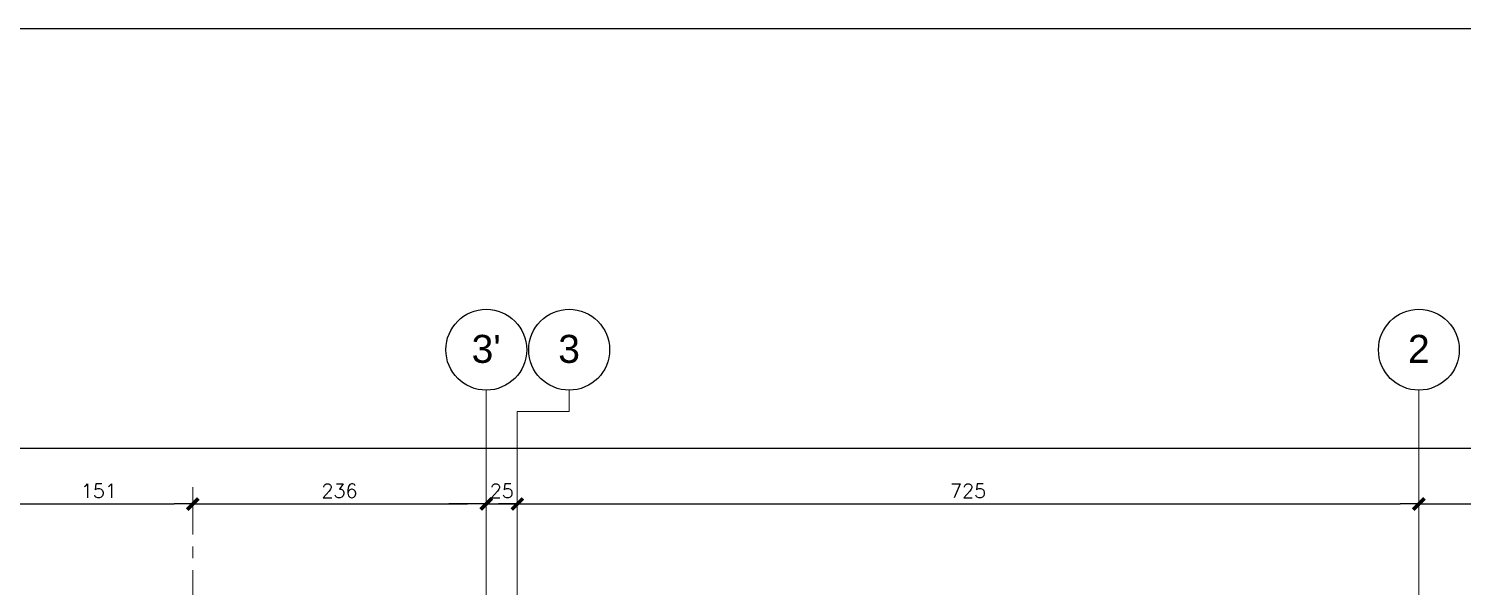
# Model space of a CAD drawing. Extents: x -58 to 5689, y 66 to 4123.
# Drawn here: x 542 to 1695, y 3675 to 4123 of the extents above; entities that cross this region are included whole.
import ezdxf
from ezdxf.xclip import XClip

# ---------------------------------------------------------------- set-up
doc = ezdxf.new("R2010")
doc.units = 0
doc.header["$LTSCALE"] = 30
doc.header["$MEASUREMENT"] = 0
doc.header["$XCLIPFRAME"] = 0
doc.linetypes.add("EJEF-F'$0$Grid Line", pattern=[2.2225, 1.27, -0.3175, 0.3175, -0.3175])
doc.layers.get('0').update_dxf_attribs({"linetype": 'CONTINUOUS'})
doc.layers.add("EJEF-F'$0$RLA-COTAS1", color=2, linetype='CONTINUOUS')
doc.layers.add('RLA-FORMATO', color=7, linetype='CONTINUOUS')
for name, color, linetype, lineweight in [("EJEF-F'$0$RLA-EJE", 3, 'CONTINUOUS', 25), ("EJEF-F'$0$RLA-EJES", 1, 'CONTINUOUS', 9), ("EJEF-F'$0$RLE-EJES-AUXILIAR", 10, "EJEF-F'$0$Grid Line", 15)]:
    doc.layers.add(name, color=color, linetype=linetype, lineweight=lineweight)
doc.styles.add("EJEF-F'$0$Arial_1", font='arial.ttf', dxfattribs={"height": 22.5})
doc.styles.add("EJEF-F'$0$RomanS", font='romans.shx', dxfattribs={"height": 11.25})
doc.dimstyles.new("EJEF-F'$0$ING-50", dxfattribs={"dimscale": 50, "dimtxt": 0.27, "dimasz": 0.3, "dimexe": 0, "dimexo": 0, "dimgap": 0.1, "dimtad": 1, "dimdec": 1, "dimzin": 12, "dimdsep": 46, "dimtxsty": "EJEF-F'$0$RomanS", "dimblk": "EJEF-F'$0$TICK1", "dimblk1": "EJEF-F'$0$TICK1", "dimblk2": "EJEF-F'$0$TICK1", "dimcen": 0.09, "dimclrd": 2, "dimclre": 1, "dimclrt": 3, "dimadec": 0, "dimazin": 0, "dimtfac": 1, "dimtdec": 0, "dimtix": 1, "dimtmove": 2, "dimatfit": 3, "dimldrblk": "EJEF-F'$0$TICK1", "dimfxl": 0, "dimfxlon": 1, "dimtolj": 1, "dimtzin": 0, "dimarcsym": 0})

# ---------------------------------------------------------------- blocks, each defined once
blk = doc.blocks.new("EJEF-F'$0$Grid - RLE-EJE-192293-EJE F-F_")
at = {"layer": "EJEF-F'$0$RLA-EJE"}
blk.add_circle((369.8, 1495.5), 32.5, dxfattribs=at)
blk = doc.blocks.new("EJEF-F'$0$TICK1")
at = {"color": 2}
for points in [[(0, 0), (-1, 0)], [(0, 0), (1, 0)]]:
    blk.add_lwpolyline(points, dxfattribs=at)
at = {"color": 2, "const_width": 0.2}
blk.add_lwpolyline([(-0.3, -0.3), (0.3, 0.3)], dxfattribs=at)
blk = doc.blocks.new("EJEF-F'$0$DIMBLOCK1-EJE F-F_")
at = {"layer": "EJEF-F'$0$RLA-COTAS1", "color": 2, "lineweight": -2, "transparency": 16777216}
blk.add_line((-1601.8, 1416.5), (1260.2, 1416.5), dxfattribs=at)
at = {"layer": "EJEF-F'$0$RLA-COTAS1", "color": 2, "lineweight": -2, "transparency": 16777216, "xscale": 15, "yscale": 15, "zscale": 15, "rotation": 180}
blk.add_blockref("EJEF-F'$0$TICK1", (-1616.8, 1416.5), dxfattribs=at)
at = {"layer": "EJEF-F'$0$RLA-COTAS1", "color": 2, "lineweight": -2, "transparency": 16777216, "xscale": 15, "yscale": 15, "zscale": 15}
blk.add_blockref("EJEF-F'$0$TICK1", (1275.2, 1416.5), dxfattribs=at)
at = {"layer": "EJEF-F'$0$RLA-COTAS1", "color": 3, "transparency": 16777216, "insert": (-170.8, 1427.1), "char_height": 11.25, "attachment_point": 5, "style": "EJEF-F'$0$RomanS"}
blk.add_mtext('\\A1;2892', dxfattribs=at)
blk = doc.blocks.new("EJEF-F'$0$DIMBLOCK2-EJE F-F_")
at = {"layer": "EJEF-F'$0$RLA-COTAS1", "color": 2, "lineweight": -2, "transparency": 16777216}
blk.add_line((-1601.8, 1371.5), (-1480.8, 1371.5), dxfattribs=at)
at = {"layer": "EJEF-F'$0$RLA-COTAS1", "color": 2, "lineweight": -2, "transparency": 16777216, "xscale": 15, "yscale": 15, "zscale": 15, "rotation": 180}
blk.add_blockref("EJEF-F'$0$TICK1", (-1616.8, 1371.5), dxfattribs=at)
at = {"layer": "EJEF-F'$0$RLA-COTAS1", "color": 2, "lineweight": -2, "transparency": 16777216, "xscale": 15, "yscale": 15, "zscale": 15}
blk.add_blockref("EJEF-F'$0$TICK1", (-1465.8, 1371.5), dxfattribs=at)
at = {"layer": "EJEF-F'$0$RLA-COTAS1", "color": 3, "transparency": 16777216, "insert": (-1541.3, 1382.1), "char_height": 11.25, "attachment_point": 5, "style": "EJEF-F'$0$RomanS"}
blk.add_mtext('\\A1;151', dxfattribs=at)
blk = doc.blocks.new("EJEF-F'$0$DIMBLOCK3-EJE F-F_")
at = {"layer": "EJEF-F'$0$RLA-COTAS1", "color": 2, "lineweight": -2, "transparency": 16777216}
blk.add_line((-1450.8, 1371.5), (-1244.8, 1371.5), dxfattribs=at)
at = {"layer": "EJEF-F'$0$RLA-COTAS1", "color": 2, "lineweight": -2, "transparency": 16777216, "xscale": 15, "yscale": 15, "zscale": 15, "rotation": 180}
blk.add_blockref("EJEF-F'$0$TICK1", (-1465.8, 1371.5), dxfattribs=at)
at = {"layer": "EJEF-F'$0$RLA-COTAS1", "color": 2, "lineweight": -2, "transparency": 16777216, "xscale": 15, "yscale": 15, "zscale": 15}
blk.add_blockref("EJEF-F'$0$TICK1", (-1229.8, 1371.5), dxfattribs=at)
at = {"layer": "EJEF-F'$0$RLA-COTAS1", "color": 3, "transparency": 16777216, "insert": (-1347.8, 1382.1), "char_height": 11.25, "attachment_point": 5, "style": "EJEF-F'$0$RomanS"}
blk.add_mtext('\\A1;236', dxfattribs=at)
blk = doc.blocks.new("EJEF-F'$0$DIMBLOCK4-EJE F-F_")
at = {"layer": "EJEF-F'$0$RLA-COTAS1", "color": 2, "lineweight": -2, "transparency": 16777216}
for p, q in [((-1244.8, 1371.5), (-1259.8, 1371.5)), ((-1229.8, 1371.5), (-1204.8, 1371.5)), ((-1189.8, 1371.5), (-1174.8, 1371.5))]:
    blk.add_line(p, q, dxfattribs=at)
at = {"layer": "EJEF-F'$0$RLA-COTAS1", "color": 2, "lineweight": -2, "transparency": 16777216, "xscale": 15, "yscale": 15, "zscale": 15}
blk.add_blockref("EJEF-F'$0$TICK1", (-1229.8, 1371.5), dxfattribs=at)
at = {"layer": "EJEF-F'$0$RLA-COTAS1", "color": 2, "lineweight": -2, "transparency": 16777216, "xscale": 15, "yscale": 15, "zscale": 15, "rotation": 180}
blk.add_blockref("EJEF-F'$0$TICK1", (-1204.8, 1371.5), dxfattribs=at)
at = {"layer": "EJEF-F'$0$RLA-COTAS1", "color": 3, "transparency": 16777216, "insert": (-1217.3, 1382.1), "char_height": 11.25, "attachment_point": 5, "style": "EJEF-F'$0$RomanS"}
blk.add_mtext('\\A1;25', dxfattribs=at)
blk = doc.blocks.new("EJEF-F'$0$DIMBLOCK5-EJE F-F_")
at = {"layer": "EJEF-F'$0$RLA-COTAS1", "color": 2, "lineweight": -2, "transparency": 16777216}
blk.add_line((-1189.8, 1371.5), (-494.8, 1371.5), dxfattribs=at)
at = {"layer": "EJEF-F'$0$RLA-COTAS1", "color": 2, "lineweight": -2, "transparency": 16777216, "xscale": 15, "yscale": 15, "zscale": 15, "rotation": 180}
blk.add_blockref("EJEF-F'$0$TICK1", (-1204.8, 1371.5), dxfattribs=at)
at = {"layer": "EJEF-F'$0$RLA-COTAS1", "color": 2, "lineweight": -2, "transparency": 16777216, "xscale": 15, "yscale": 15, "zscale": 15}
blk.add_blockref("EJEF-F'$0$TICK1", (-479.8, 1371.5), dxfattribs=at)
at = {"layer": "EJEF-F'$0$RLA-COTAS1", "color": 3, "transparency": 16777216, "insert": (-842.3, 1382.1), "char_height": 11.25, "attachment_point": 5, "style": "EJEF-F'$0$RomanS"}
blk.add_mtext('\\A1;725', dxfattribs=at)
blk = doc.blocks.new("EJEF-F'$0$DIMBLOCK6-EJE F-F_")
at = {"layer": "EJEF-F'$0$RLA-COTAS1", "color": 2, "lineweight": -2, "transparency": 16777216}
blk.add_line((-464.8, 1371.5), (395.2, 1371.5), dxfattribs=at)
at = {"layer": "EJEF-F'$0$RLA-COTAS1", "color": 2, "lineweight": -2, "transparency": 16777216, "xscale": 15, "yscale": 15, "zscale": 15, "rotation": 180}
blk.add_blockref("EJEF-F'$0$TICK1", (-479.8, 1371.5), dxfattribs=at)
at = {"layer": "EJEF-F'$0$RLA-COTAS1", "color": 2, "lineweight": -2, "transparency": 16777216, "xscale": 15, "yscale": 15, "zscale": 15}
blk.add_blockref("EJEF-F'$0$TICK1", (410.2, 1371.5), dxfattribs=at)
at = {"layer": "EJEF-F'$0$RLA-COTAS1", "color": 3, "transparency": 16777216, "insert": (-34.8, 1382.1), "char_height": 11.25, "attachment_point": 5, "style": "EJEF-F'$0$RomanS"}
blk.add_mtext('\\A1;890', dxfattribs=at)
blk = doc.blocks.new("EJEF-F'")
at = {"layer": "EJEF-F'$0$RLA-EJES"}
for p, q in [((-1229.82, -996.18), (-1229.82, 1463)), ((-1163.16, 1445.74), (-1163.16, 1463)), ((-479.82, -657.75), (-479.82, 1463)), ((-1204.82, -996.18), (-1204.82, 1445.74)), ((-1204.82, 1445.74), (-1163.16, 1445.74))]:
    blk.add_line(p, q, dxfattribs=at)
at = {"layer": "EJEF-F'$0$RLE-EJES-AUXILIAR"}
blk.add_line((-1465.8, 1385), (-1465.8, 661), dxfattribs=at)
at = {"layer": "EJEF-F'$0$RLA-EJE"}
for p in [(-1599.57, 0), (-1532.91, 0), (-849.57, 0)]:
    blk.add_blockref("EJEF-F'$0$Grid - RLE-EJE-192293-EJE F-F_", p, dxfattribs=at)
at = {"layer": "EJEF-F'$0$RLA-EJE", "color": 5, "char_height": 22.5, "attachment_point": 2, "line_spacing_factor": 0.941778, "style": "EJEF-F'$0$Arial_1"}
for s, insert, width in [("3'", (-1229.82, 1507.45), 28.0972), ('3', (-1163.16, 1507.45), 20.9352), ('2', (-479.82, 1507.45), 20.9352)]:
    blk.add_mtext(s, dxfattribs=dict(at, insert=insert, width=width))
at = {"layer": "EJEF-F'$0$RLA-COTAS1"}
for base, p1, p2, picture, middle in [((1275.18, 1416.48), (-1616.82, 1421.48), (1275.18, 1421.48), "EJEF-F'$0$DIMBLOCK1-EJE F-F_", (-170.82, 1427.11)), ((-1465.8, 1371.48), (-1616.82, 1376.48), (-1465.8, 1376.48), "EJEF-F'$0$DIMBLOCK2-EJE F-F_", (-1541.31, 1382.11)), ((-1229.82, 1371.48), (-1465.8, 1376.48), (-1229.82, 1376.48), "EJEF-F'$0$DIMBLOCK3-EJE F-F_", (-1347.81, 1382.11)), ((-1204.82, 1371.48), (-1229.82, 1376.48), (-1204.82, 1376.48), "EJEF-F'$0$DIMBLOCK4-EJE F-F_", (-1217.32, 1382.11)), ((-479.82, 1371.48), (-1204.82, 1376.48), (-479.82, 1376.48), "EJEF-F'$0$DIMBLOCK5-EJE F-F_", (-842.32, 1382.11)), ((410.2, 1371.48), (-479.82, 1376.48), (410.2, 1376.48), "EJEF-F'$0$DIMBLOCK6-EJE F-F_", (-34.81, 1382.11))]:
    dim = blk.add_linear_dim(base=base, p1=p1, p2=p2, dimstyle="EJEF-F'$0$ING-50", override={"dimexe": 0, "dimexo": 0, "dimdec": 1, "dimfxl": 0, "dimfxlon": 1}, dxfattribs=at)
    dim.commit()
    dim.dimension.update_dxf_attribs({"geometry": picture, "text_midpoint": middle})

msp = doc.modelspace()

# ---------------------------------------------------------------- linework, layer by layer
at = {"layer": 'RLA-FORMATO', "color": 6, "linetype": 'Continuous'}
msp.add_line((5686.9, 4123.1), (-58.1, 4123.1), dxfattribs=at)

# ---------------------------------------------------------------- block references
ref = msp.add_blockref("EJEF-F'", (2140, 2369.5))
XClip(ref).set_block_clipping_path([(-2004.783703171, -1263.5272463381), (2026.7450959108, 1590.6902151833)])

doc.saveas('drawing.dxf')
